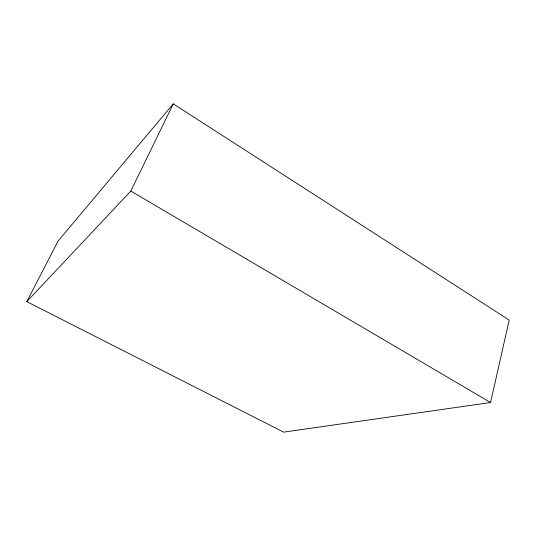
<?xml version="1.0" encoding="UTF-8"?>
<svg xmlns="http://www.w3.org/2000/svg" width="536" height="536" viewBox="0 0 536 536"><rect width="100%" height="100%" fill="white"/><g stroke="black" fill="none" stroke-linecap="round" stroke-linejoin="round"><path stroke-width="0.8" d="M490.561 402.523L509.2 320.093L173.255 103.857L58.116 241.006L26.8 301.634L283.638 432.143L490.561 402.523L130.831 191.057L26.8 301.634M130.831 191.057L173.255 103.857"/></g></svg>
